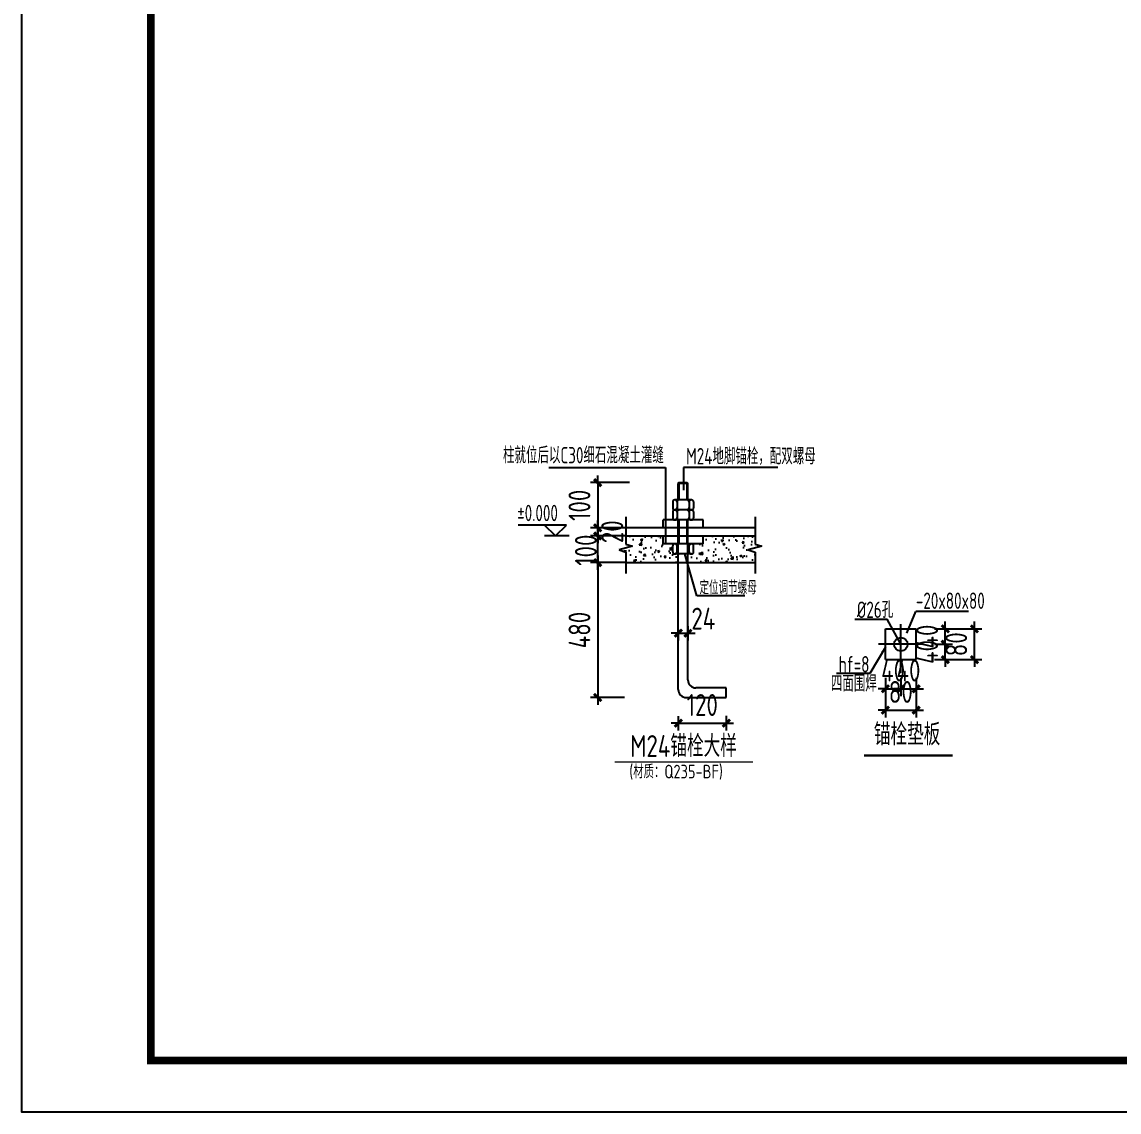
# Model space of a CAD drawing. Extents: x 180850 to 1400258, y 48356 to 327067.
# Drawn here: x 430995 to 461111, y 136382 to 166307 of the extents above; entities that cross this region are included whole.
import ezdxf

# ---------------------------------------------------------------- set-up
doc = ezdxf.new("R2010")
doc.units = 0
doc.header["$LTSCALE"] = 1000
for name, color, linetype in [('AXIS', 3, 'Continuous'), ('C', 6, 'Continuous'), ('DIM', 146, 'Continuous'), ('DIM_ELEV', 3, 'Continuous'), ('DOTE', 1, 'Continuous'), ('JDX', 6, 'Continuous'), ('PUB_DIM', 3, 'Continuous'), ('PUB_TEXT', 7, 'Continuous'), ('PUB_TITLE', 4, 'Continuous'), ('锚栓', 7, 'Continuous')]:
    doc.layers.add(name, color=color, linetype=linetype)
doc.styles.add('C', font='tssdeng.shx', dxfattribs={"height": 3, "bigfont": 'tssdchn.shx'})
doc.styles.add('TSSD_Dimension', font='Tssdeng.shx', dxfattribs={"width": 0.8, "bigfont": 'hztxt.shx'})
doc.dimstyles.new('TSSD_100_200', dxfattribs={"dimtxt": 600, "dimasz": 200, "dimexe": 200, "dimexo": 500, "dimgap": 200, "dimtad": 1, "dimdec": 0, "dimlfac": 0.5, "dimzin": 0, "dimdsep": 46, "dimtxsty": 'TSSD_Dimension', "dimblk": 'ARCHTICK', "dimblk1": 'ARCHTICK', "dimblk2": 'ARCHTICK', "dimcen": 0, "dimdle": 200, "dimclrt": 7, "dimadec": 0, "dimazin": 0, "dimtfac": 1, "dimtdec": 0, "dimtix": 1, "dimtmove": 2, "dimatfit": 3, "dimfxl": 1, "dimtolj": 1, "dimtzin": 0, "dimarcsym": 0})
doc.dimstyles.new('TSSD_40_200', dxfattribs={"dimtxt": 600, "dimasz": 200, "dimexe": 200, "dimexo": 500, "dimgap": 200, "dimtad": 1, "dimdec": 0, "dimlfac": 0.2, "dimzin": 0, "dimdsep": 46, "dimtxsty": 'TSSD_Dimension', "dimblk": 'ARCHTICK', "dimblk1": 'ARCHTICK', "dimblk2": 'ARCHTICK', "dimcen": 0, "dimdle": 200, "dimclrt": 7, "dimadec": 0, "dimazin": 0, "dimtfac": 1, "dimtdec": 0, "dimtix": 1, "dimtmove": 2, "dimatfit": 3, "dimfxl": 1, "dimtolj": 1, "dimtzin": 0, "dimarcsym": 0})
pattern_1 = [(50, (512432.7, 162869.1), (562.7662, -49.2357), [58.8454, -647.2995]), (355, (512432.7, 162869.1), (-108.865, 590.174), [47.0763, -517.8396]), (100.4514, (512479.6, 162865), (453.9016, 540.938), [50.011, -550.12]), (46.1842, (512432.7, 163026.04), (837.363, -129.867), [88.268, -970.949]), (96.6356, (512502.5, 163015.2), (733.341, 764.298), [75.016, -825.18]), (351.1842, (512432.7, 163026), (733.341, 764.299), [70.614, -776.759]), (21, (512511.16, 162986.8), (468.3365, -315.897), [58.8454, -647.2995]), (326, (512511.16, 162986.8), (190.9065, 568.9566), [47.0763, -517.8396]), (71.4514, (512550.2, 162960.5), (659.243, 253.059), [50.011, -550.12]), (37.5, (512432.7, 162869.12), (9.5407, 261.1903), [0, -511.5627, 0, -525.6856, 0, -519.8011]), (7.5, (512432.7, 162869.12), (206.4058, 309.4576), [0, -299.7193, 0, -499.7936, 0, -198.1129]), (327.5, (512257.73, 162869.12), (418.84, -17.6967), [0, -196.1514, 0, -611.9922, 0, -812.0666]), (317.5, (512179.27, 162869.12), (457.571, 78.543), [0, -254.9968, 0, -406.4256, 0, -576.685])]

# ---------------------------------------------------------------- blocks, each defined once
blk = doc.blocks.new('_ArchTick')
at = {"color": 0, "linetype": 'ByBlock', "const_width": 0.4}
blk.add_lwpolyline([(-0.5, -0.5), (0.5, 0.5)], dxfattribs=at)
blk = doc.blocks.new('*D216')
at = {"layer": 'AXIS', "color": 0, "lineweight": -2, "transparency": 16777216}
for p, q in [((447676, 153660), (446599, 153660)), ((446799, 153660), (446799, 153860)), ((446799, 153660), (446799, 152417)), ((447691, 152417), (446599, 152417)), ((446799, 152417), (446799, 152217))]:
    blk.add_line(p, q, dxfattribs=at)
at = {"layer": 'Defpoints', "color": 0, "transparency": 16777216}
for p in [(448176, 153660), (446799, 152417), (448191, 152417)]:
    blk.add_point(p, dxfattribs=at)
at = {"layer": 'AXIS', "color": 0, "lineweight": -2, "transparency": 16777216, "xscale": 200, "yscale": 200, "zscale": 200}
for p, rotation in [((446799, 153660), 270), ((446799, 152417), 90)]:
    blk.add_blockref('_ArchTick', p, dxfattribs=dict(at, rotation=rotation))
at = {"layer": 'AXIS', "color": 7, "transparency": 16777216, "insert": (446299, 153038), "char_height": 600, "attachment_point": 5, "rotation": 90, "style": 'TSSD_Dimension'}
blk.add_mtext('\\A1;100', dxfattribs=at)
blk = doc.blocks.new('*D217')
at = {"layer": 'Defpoints', "color": 0, "transparency": 16777216}
for p in [(448069, 152417), (446799, 152197), (448069, 152197)]:
    blk.add_point(p, dxfattribs=at)
at = {"layer": 'DIM', "color": 0, "lineweight": -2, "transparency": 16777216}
for p, q in [((447569, 152417), (446599, 152417)), ((446799, 152417), (446799, 152617)), ((446799, 152417), (446799, 152197)), ((447569, 152197), (446599, 152197)), ((446799, 152197), (446799, 151997))]:
    blk.add_line(p, q, dxfattribs=at)
at = {"layer": 'DIM', "color": 0, "lineweight": -2, "transparency": 16777216, "xscale": 200, "yscale": 200, "zscale": 200}
for p, rotation in [((446799, 152417), 270), ((446799, 152197), 90)]:
    blk.add_blockref('_ArchTick', p, dxfattribs=dict(at, rotation=rotation))
at = {"layer": 'DIM', "color": 7, "transparency": 16777216, "insert": (447200, 152312), "char_height": 600, "attachment_point": 5, "rotation": 90, "style": 'TSSD_Dimension'}
blk.add_mtext('\\A1;20', dxfattribs=at)
blk = doc.blocks.new('*D218')
at = {"layer": 'AXIS', "color": 0, "lineweight": -2, "transparency": 16777216}
for p, q in [((446799, 151264), (446799, 152397)), ((447569, 152197), (446599, 152197)), ((447569, 151464), (446599, 151464))]:
    blk.add_line(p, q, dxfattribs=at)
at = {"layer": 'Defpoints', "color": 0, "transparency": 16777216}
for p in [(446799, 152197), (448069, 152197), (448069, 151464)]:
    blk.add_point(p, dxfattribs=at)
at = {"layer": 'AXIS', "color": 0, "lineweight": -2, "transparency": 16777216, "xscale": 200, "yscale": 200, "zscale": 200}
for p, rotation in [((446799, 152197), 90), ((446799, 151464), 270)]:
    blk.add_blockref('_ArchTick', p, dxfattribs=dict(at, rotation=rotation))
at = {"layer": 'AXIS', "color": 7, "transparency": 16777216, "insert": (446476, 151806), "char_height": 600, "attachment_point": 5, "rotation": 90, "style": 'TSSD_Dimension'}
blk.add_mtext('\\A1;100', dxfattribs=at)
blk = doc.blocks.new('*D219')
at = {"layer": 'AXIS', "color": 0, "lineweight": -2, "transparency": 16777216}
for p, q in [((449012, 147056), (448812, 147056)), ((449012, 147246), (449012, 146856)), ((449012, 147056), (450330, 147056)), ((450330, 147262), (450330, 146856)), ((450330, 147056), (450530, 147056))]:
    blk.add_line(p, q, dxfattribs=at)
at = {"layer": 'Defpoints', "color": 0, "transparency": 16777216}
for p in [(449012, 147746), (450330, 147762), (450330, 147056)]:
    blk.add_point(p, dxfattribs=at)
at = {"layer": 'AXIS', "color": 0, "lineweight": -2, "transparency": 16777216, "xscale": 200, "yscale": 200, "zscale": 200}
blk.add_blockref('_ArchTick', (449012, 147056), dxfattribs=at)
at = {"layer": 'AXIS', "color": 0, "lineweight": -2, "transparency": 16777216, "xscale": 200, "yscale": 200, "zscale": 200, "rotation": 180}
blk.add_blockref('_ArchTick', (450330, 147056), dxfattribs=at)
at = {"layer": 'AXIS', "color": 7, "transparency": 16777216, "insert": (449671, 147556), "char_height": 600, "attachment_point": 5, "style": 'TSSD_Dimension'}
blk.add_mtext('\\A1;120', dxfattribs=at)
blk = doc.blocks.new('*D220')
at = {"layer": 'AXIS', "color": 0, "lineweight": -2, "transparency": 16777216}
for p, q in [((446799, 151664), (446799, 147562)), ((446832, 151464), (446599, 151464)), ((447534, 147762), (446599, 147762))]:
    blk.add_line(p, q, dxfattribs=at)
at = {"layer": 'Defpoints', "color": 0, "transparency": 16777216}
for p in [(447332, 151464), (446799, 147762), (448034, 147762)]:
    blk.add_point(p, dxfattribs=at)
at = {"layer": 'AXIS', "color": 0, "lineweight": -2, "transparency": 16777216, "xscale": 200, "yscale": 200, "zscale": 200}
for p, rotation in [((446799, 151464), 90), ((446799, 147762), 270)]:
    blk.add_blockref('_ArchTick', p, dxfattribs=dict(at, rotation=rotation))
at = {"layer": 'AXIS', "color": 7, "transparency": 16777216, "insert": (446299, 149613), "char_height": 600, "attachment_point": 5, "rotation": 90, "style": 'TSSD_Dimension'}
blk.add_mtext('\\A1;480', dxfattribs=at)
blk = doc.blocks.new('*D221')
at = {"layer": 'AXIS', "color": 0, "lineweight": -2, "transparency": 16777216}
for p, q in [((449276, 149716), (449276, 149327)), ((449012, 149527), (448812, 149527)), ((449012, 149627), (449012, 149327)), ((449012, 149527), (449276, 149527)), ((449276, 149527), (449476, 149527))]:
    blk.add_line(p, q, dxfattribs=at)
at = {"layer": 'Defpoints', "color": 0, "transparency": 16777216}
for p in [(449012, 150127), (449276, 150216), (449276, 149527)]:
    blk.add_point(p, dxfattribs=at)
at = {"layer": 'AXIS', "color": 0, "lineweight": -2, "transparency": 16777216, "xscale": 200, "yscale": 200, "zscale": 200}
blk.add_blockref('_ArchTick', (449012, 149527), dxfattribs=at)
at = {"layer": 'AXIS', "color": 0, "lineweight": -2, "transparency": 16777216, "xscale": 200, "yscale": 200, "zscale": 200, "rotation": 180}
blk.add_blockref('_ArchTick', (449276, 149527), dxfattribs=at)
at = {"layer": 'AXIS', "color": 7, "transparency": 16777216, "insert": (449699, 149928), "char_height": 600, "attachment_point": 5, "style": 'TSSD_Dimension'}
blk.add_mtext('\\A1;24', dxfattribs=at)
blk = doc.blocks.new('*D222')
at = {"layer": 'AXIS', "color": 0, "lineweight": -2, "transparency": 16777216}
for p, q in [((456342, 149645), (456342, 149845)), ((456042, 149645), (456542, 149645)), ((456342, 149223), (456342, 149645)), ((456042, 149223), (456542, 149223)), ((456342, 149223), (456342, 149023))]:
    blk.add_line(p, q, dxfattribs=at)
at = {"layer": 'Defpoints', "color": 0, "transparency": 16777216}
for p in [(455542, 149645), (456342, 149645), (455542, 149223)]:
    blk.add_point(p, dxfattribs=at)
at = {"layer": 'AXIS', "color": 0, "lineweight": -2, "transparency": 16777216, "xscale": 200, "yscale": 200, "zscale": 200}
for p, rotation in [((456342, 149645), 270), ((456342, 149223), 90)]:
    blk.add_blockref('_ArchTick', p, dxfattribs=dict(at, rotation=rotation))
at = {"layer": 'AXIS', "color": 7, "transparency": 16777216, "insert": (455842, 149434), "char_height": 600, "attachment_point": 5, "rotation": 90, "style": 'TSSD_Dimension'}
blk.add_mtext('\\A1;40', dxfattribs=at)
blk = doc.blocks.new('*D223')
at = {"layer": 'AXIS', "color": 0, "lineweight": -2, "transparency": 16777216}
for p, q in [((456342, 149223), (456342, 149423)), ((456042, 149223), (456542, 149223)), ((456342, 148801), (456342, 149223)), ((456042, 148801), (456542, 148801)), ((456342, 148801), (456342, 148601))]:
    blk.add_line(p, q, dxfattribs=at)
at = {"layer": 'Defpoints', "color": 0, "transparency": 16777216}
for p in [(455542, 149223), (456342, 149223), (455542, 148801)]:
    blk.add_point(p, dxfattribs=at)
at = {"layer": 'AXIS', "color": 0, "lineweight": -2, "transparency": 16777216, "xscale": 200, "yscale": 200, "zscale": 200}
for p, rotation in [((456342, 149223), 270), ((456342, 148801), 90)]:
    blk.add_blockref('_ArchTick', p, dxfattribs=dict(at, rotation=rotation))
at = {"layer": 'AXIS', "color": 7, "transparency": 16777216, "insert": (455842, 149012), "char_height": 600, "attachment_point": 5, "rotation": 90, "style": 'TSSD_Dimension'}
blk.add_mtext('\\A1;40', dxfattribs=at)
blk = doc.blocks.new('*D224')
at = {"layer": 'AXIS', "color": 0, "lineweight": -2, "transparency": 16777216}
for p, q in [((457142, 149645), (457142, 149845)), ((456450, 149645), (457342, 149645)), ((457142, 148801), (457142, 149645)), ((456450, 148801), (457342, 148801)), ((457142, 148801), (457142, 148601))]:
    blk.add_line(p, q, dxfattribs=at)
at = {"layer": 'Defpoints', "color": 0, "transparency": 16777216}
for p in [(455950, 149645), (457142, 149645), (455950, 148801)]:
    blk.add_point(p, dxfattribs=at)
at = {"layer": 'AXIS', "color": 0, "lineweight": -2, "transparency": 16777216, "xscale": 200, "yscale": 200, "zscale": 200}
for p, rotation in [((457142, 149645), 270), ((457142, 148801), 90)]:
    blk.add_blockref('_ArchTick', p, dxfattribs=dict(at, rotation=rotation))
at = {"layer": 'AXIS', "color": 7, "transparency": 16777216, "insert": (456642, 149223), "char_height": 600, "attachment_point": 5, "rotation": 90, "style": 'TSSD_Dimension'}
blk.add_mtext('\\A1;80', dxfattribs=at)
blk = doc.blocks.new('*D225')
at = {"layer": 'AXIS', "color": 0, "lineweight": -2, "transparency": 16777216}
for p, q in [((454698, 148301), (454698, 147215)), ((455542, 148301), (455542, 147215)), ((454698, 147415), (454498, 147415)), ((454698, 147415), (455542, 147415)), ((455542, 147415), (455742, 147415))]:
    blk.add_line(p, q, dxfattribs=at)
at = {"layer": 'Defpoints', "color": 0, "transparency": 16777216}
for p in [(454698, 148801), (455542, 148801), (455542, 147415)]:
    blk.add_point(p, dxfattribs=at)
at = {"layer": 'AXIS', "color": 0, "lineweight": -2, "transparency": 16777216, "xscale": 200, "yscale": 200, "zscale": 200}
blk.add_blockref('_ArchTick', (454698, 147415), dxfattribs=at)
at = {"layer": 'AXIS', "color": 0, "lineweight": -2, "transparency": 16777216, "xscale": 200, "yscale": 200, "zscale": 200, "rotation": 180}
blk.add_blockref('_ArchTick', (455542, 147415), dxfattribs=at)
at = {"layer": 'AXIS', "color": 7, "transparency": 16777216, "insert": (455120, 147915), "char_height": 600, "attachment_point": 5, "style": 'TSSD_Dimension'}
blk.add_mtext('\\A1;80', dxfattribs=at)
blk = doc.blocks.new('*D226')
at = {"layer": 'AXIS', "color": 0, "lineweight": -2, "transparency": 16777216}
for p, q in [((454698, 148301), (454698, 147801)), ((455120, 148301), (455120, 147801)), ((454698, 148001), (454498, 148001)), ((454698, 148001), (455120, 148001)), ((455120, 148001), (455320, 148001))]:
    blk.add_line(p, q, dxfattribs=at)
at = {"layer": 'Defpoints', "color": 0, "transparency": 16777216}
for p in [(454698, 148801), (455120, 148801), (455120, 148001)]:
    blk.add_point(p, dxfattribs=at)
at = {"layer": 'AXIS', "color": 0, "lineweight": -2, "transparency": 16777216, "xscale": 200, "yscale": 200, "zscale": 200}
blk.add_blockref('_ArchTick', (454698, 148001), dxfattribs=at)
at = {"layer": 'AXIS', "color": 0, "lineweight": -2, "transparency": 16777216, "xscale": 200, "yscale": 200, "zscale": 200, "rotation": 180}
blk.add_blockref('_ArchTick', (455120, 148001), dxfattribs=at)
at = {"layer": 'AXIS', "color": 7, "transparency": 16777216, "insert": (454909, 148501), "char_height": 600, "attachment_point": 5, "style": 'TSSD_Dimension'}
blk.add_mtext('\\A1;40', dxfattribs=at)
blk = doc.blocks.new('*D227')
at = {"layer": 'AXIS', "color": 0, "lineweight": -2, "transparency": 16777216}
for p, q in [((455120, 148301), (455120, 147801)), ((455542, 148301), (455542, 147801)), ((455120, 148001), (454920, 148001)), ((455120, 148001), (455542, 148001)), ((455542, 148001), (455742, 148001))]:
    blk.add_line(p, q, dxfattribs=at)
at = {"layer": 'Defpoints', "color": 0, "transparency": 16777216}
for p in [(455120, 148801), (455542, 148801), (455542, 148001)]:
    blk.add_point(p, dxfattribs=at)
at = {"layer": 'AXIS', "color": 0, "lineweight": -2, "transparency": 16777216, "xscale": 200, "yscale": 200, "zscale": 200}
blk.add_blockref('_ArchTick', (455120, 148001), dxfattribs=at)
at = {"layer": 'AXIS', "color": 0, "lineweight": -2, "transparency": 16777216, "xscale": 200, "yscale": 200, "zscale": 200, "rotation": 180}
blk.add_blockref('_ArchTick', (455542, 148001), dxfattribs=at)
at = {"layer": 'AXIS', "color": 7, "transparency": 16777216, "insert": (455331, 148501), "char_height": 600, "attachment_point": 5, "style": 'TSSD_Dimension'}
blk.add_mtext('\\A1;40', dxfattribs=at)

msp = doc.modelspace()

# ---------------------------------------------------------------- hatches: boundary and pattern name
h = msp.add_hatch()
h.set_pattern_fill('AN33C', color=3, scale=784.605405, style=0)
h.set_pattern_definition(pattern_1)
h.paths.add_polyline_path([(448594.74, 151977.47), (448594.74, 152197.16), (447572.94, 152197.16), (447572.94, 151972.99), (447756.68, 151914.52), (447389.2, 151814.3), (447572.94, 151755.84), (447572.94, 151464.34), (449012.15, 151464.34), (449012.15, 151702.86), (448913.53, 151702.86, -0.41421356), (448858.6, 151757.78), (448858.6, 151922.55, -0.41421356), (448913.53, 151977.47)])
h = msp.add_hatch()
h.set_pattern_fill('AN33C', color=3, scale=784.605405, style=0)
h.set_pattern_definition(pattern_1)
h.paths.add_polyline_path([(449693.18, 152197.16), (449693.18, 151977.47), (449374.39, 151977.47, -0.41421356), (449429.32, 151922.55), (449429.32, 151757.78, -0.41421356), (449374.39, 151702.86), (449363.96, 151702.86), (449275.77, 151702.86), (449275.77, 151464.34), (451118.11, 151464.34), (451118.11, 151755.84), (450934.37, 151814.3), (451301.85, 151914.52), (451118.11, 151972.99), (451118.11, 152197.16)])

# ---------------------------------------------------------------- linework, layer by layer
at = {"color": 2}
for p, q in [((449028.93, 153660.11), (449012.15, 153636.53)), ((449275.77, 153636.53), (449012.15, 153636.53)), ((449028.93, 153660.11), (449258.99, 153660.11)), ((449258.99, 153660.11), (449275.77, 153636.53))]:
    msp.add_line(p, q, dxfattribs=at)
at = {"color": 2, "ltscale": 0.02}
for p, q in [((449012.15, 153185.76), (449012.15, 153636.53)), ((449275.77, 153185.76), (449275.77, 153636.53))]:
    msp.add_line(p, q, dxfattribs=at)
at = {"color": 4, "ltscale": 0.02}
for p, q in [((449035.42, 153185.76), (449035.42, 153636.53)), ((449252.51, 153185.76), (449252.51, 153636.53)), ((449037.12, 151977.47), (449037.12, 152636.54)), ((449254.21, 151977.47), (449254.21, 152636.54))]:
    msp.add_line(p, q, dxfattribs=at)
at = {"color": 3}
for p, q in [((448858.6, 153130.84), (448858.6, 152966.07)), ((449374.39, 153185.76), (448913.53, 153185.76)), ((448978.88, 153130.84), (448978.88, 152966.07)), ((449309.04, 153130.84), (449309.04, 152966.07)), ((449429.32, 153130.84), (449429.32, 152966.07)), ((448858.6, 152856.23), (448858.6, 152691.46)), ((449374.39, 152911.15), (448913.53, 152911.15)), ((448978.88, 152856.23), (448978.88, 152691.46)), ((449309.04, 152856.23), (449309.04, 152691.46)), ((449429.32, 152856.23), (449429.32, 152691.46)), ((448858.6, 151757.78), (448858.6, 151922.55)), ((448978.88, 151757.78), (448978.88, 151922.55)), ((449309.04, 151757.78), (449309.04, 151922.55)), ((449429.32, 151757.78), (449429.32, 151922.55)), ((449374.39, 151702.86), (448913.53, 151702.86))]:
    msp.add_line(p, q, dxfattribs=at)
for p, q in [((451118.11, 152416.85), (447572.94, 152416.85)), ((448594.74, 152416.85), (448594.74, 152636.54)), ((449693.18, 152636.54), (448594.74, 152636.54)), ((449693.18, 152416.85), (449693.18, 152636.54)), ((447572.94, 152197.16), (451118.11, 152197.16)), ((448594.74, 151977.47), (448594.74, 152197.16)), ((449693.18, 151977.47), (449693.18, 152197.16)), ((449693.18, 151977.47), (448594.74, 151977.47)), ((447572.94, 151464.34), (451118.11, 151464.34))]:
    msp.add_line(p, q)
at = {"color": 8, "ltscale": 0.02}
for p, q in [((449012.15, 147981.42), (449012.15, 152636.54)), ((449275.77, 148245.05), (449275.77, 152636.54)), ((450330.28, 148025.36), (449495.46, 148025.36)), ((450330.28, 147761.73), (450330.28, 148025.36)), ((449231.84, 147761.73), (450330.28, 147761.73))]:
    msp.add_line(p, q, dxfattribs=at)
at = {"color": 3}
for centre, start, end in [((448913.53, 153130.84), 90, 180), ((448923.96, 153130.84), 0, 90), ((449033.8, 153130.84), 90, 180), ((449254.12, 153130.84), 0, 90), ((449363.96, 153130.84), 90, 180), ((449374.39, 153130.84), 0, 90), ((448913.53, 152966.07), 180, 270), ((448913.53, 152856.23), 90, 180), ((448913.53, 152691.46), 180, 270), ((448923.96, 152966.07), 270, 0), ((448923.96, 152856.23), 0, 90), ((448923.96, 152691.46), 270, 0), ((449033.8, 152966.07), 180, 270), ((449033.8, 152856.23), 90, 180), ((449033.8, 152691.46), 180, 270), ((449254.12, 152966.07), 270, 0), ((449254.12, 152856.23), 0, 90), ((449254.12, 152691.46), 270, 0), ((449363.96, 152966.07), 180, 270), ((449363.96, 152856.23), 90, 180), ((449363.96, 152691.46), 180, 270), ((449374.39, 152966.07), 270, 0), ((449374.39, 152856.23), 0, 90), ((449374.39, 152691.46), 270, 0), ((448913.53, 151922.55), 90, 180), ((448923.96, 151922.55), 0, 90), ((449033.8, 151922.55), 90, 180), ((449254.12, 151922.55), 0, 90), ((449363.96, 151922.55), 90, 180), ((449374.39, 151922.55), 0, 90), ((448913.53, 151757.78), 180, 270), ((448923.96, 151757.78), 270, 0), ((449033.8, 151757.78), 180, 270), ((449254.12, 151757.78), 270, 0), ((449363.96, 151757.78), 180, 270), ((449374.39, 151757.78), 270, 0)]:
    msp.add_arc(centre, 54.92, start, end, dxfattribs=at)
at = {"color": 8, "ltscale": 0.02}
for centre in [(449495.46, 148245.05), (449231.84, 147981.42)]:
    msp.add_arc(centre, 219.69, 180, 270, dxfattribs=at)
at = {"layer": 'AXIS'}
for p, q in [((455283.71, 149532.7), (455536.9, 150126)), ((456974.53, 150126), (455536.9, 150126)), ((453862.48, 149909.35), (454741.29, 149909.35)), ((455120.18, 149223.16), (454741.29, 149909.35)), ((454698.31, 149148.06), (454269.88, 148417.69)), ((454269.88, 148417.69), (453356.12, 148417.69))]:
    msp.add_line(p, q, dxfattribs=at)
msp.add_lwpolyline([(454698.31, 149148.06, 0, 50.62, 0), (454606.84, 149006.25, 50.62, 50.62, 0)], format="xyseb", dxfattribs=at)
at = {"layer": 'C', "color": 1, "linetype": 'ByBlock'}
for points, const_width in [([(454110.95, 146171.12), (456539.85, 146171.12)], 64.12), ([(447263.45, 145994.71), (451064.37, 145994.71)], 39.3)]:
    msp.add_lwpolyline(points, dxfattribs=dict(at, const_width=const_width))
at = {"layer": 'DIM_ELEV'}
for p, q in [((445942.7, 152497.16), (444620.97, 152497.16)), ((445642.7, 152197.16), (445342.7, 152497.16)), ((445642.7, 152197.16), (445942.7, 152497.16)), ((446020.94, 152197.16), (445342.7, 152197.16))]:
    msp.add_line(p, q, dxfattribs=at)
at = {"layer": 'DOTE'}
for p, q in [((455120.18, 148429.78), (455120.18, 149771.82)), ((455734.43, 149223.16), (454509.31, 149223.16))]:
    msp.add_line(p, q, dxfattribs=at)
at = {"layer": 'JDX', "color": 2}
for p, q in [((447572.94, 152725.26), (447572.94, 151972.99)), ((451118.11, 152725.26), (451118.11, 151972.99)), ((447756.68, 151914.52), (447389.2, 151814.3)), ((447389.2, 151814.3), (447572.94, 151755.84)), ((447572.94, 151972.99), (447756.68, 151914.52)), ((451301.85, 151914.52), (450934.37, 151814.3)), ((450934.37, 151814.3), (451118.11, 151755.84)), ((451118.11, 151972.99), (451301.85, 151914.52)), ((447572.94, 151755.84), (447572.94, 151168.6)), ((451118.11, 151755.84), (451118.11, 151168.6))]:
    msp.add_line(p, q, dxfattribs=at)
at = {"layer": 'PUB_DIM'}
for p, q in [((445455.61, 154076.64), (448659.22, 154076.64)), ((448659.22, 154076.64), (448659.22, 151982.07)), ((449151.41, 154076.64), (449151.41, 153451.69)), ((451740.88, 154076.64), (449151.41, 154076.64)), ((449524.91, 150552.35), (449192.31, 151702.86)), ((450841.18, 150552.35), (449524.91, 150552.35))]:
    msp.add_line(p, q, dxfattribs=at)
at = {"layer": 'PUB_TITLE'}
msp.add_lwpolyline([(430995.03, 220381.89), (549924.21, 220381.89), (549924.21, 136381.97), (430995.03, 136381.97)], close=True, dxfattribs=at)
at = {"layer": 'PUB_TITLE', "const_width": 212.12}
msp.add_lwpolyline([(434530.38, 137796.11), (434530.38, 218967.75), (548510.07, 218967.75), (548510.07, 137796.11)], close=True, dxfattribs=at)
at = {"layer": '锚栓'}
for p, q in [((454698.31, 149645.03), (455542.06, 149645.03)), ((454698.31, 148801.28), (454698.31, 149645.03)), ((455542.06, 148801.28), (455542.06, 149645.03)), ((454698.31, 148801.28), (455542.06, 148801.28))]:
    msp.add_line(p, q, dxfattribs=at)
msp.add_circle((455120.18, 149223.16), 185.63, dxfattribs=at)

# ---------------------------------------------------------------- texts
at = {"layer": 'PUB_TEXT'}
for s, height, style, width, p in [('柱就位后以C30细石混凝土灌缝', 450, 'TSSD_Dimension', 0.7, (444200.93, 154189.01)), ('M24地脚锚栓，配双螺母', 450, 'TSSD_Dimension', 0.7, (449225.44, 154161.43)), ('%%p0.000', 450, 'TSSD_Dimension', 0.7, (444590.97, 152602.16)), ('定位调节螺母', 375, 'TSSD_Dimension', 0.7, (449592.64, 150592.6)), ('-20x80x80', 450, 'TSSD_Dimension', 0.7, (455534.77, 150194.04)), ('%%c26孔', 450, 'TSSD_Dimension', 0.7, (453913.42, 149946)), ('hf=8', 450, 'TSSD_Dimension', 0.7, (453413.56, 148449.85)), ('四面围焊', 450, 'TSSD_Dimension', 0.7, (453200.28, 147921.62)), ('锚栓垫板', 600, 'C', 0.8, (454381.28, 146450.05)), ('M24锚栓大样', 600, 'C', 0.8, (447691.09, 146130.19)), ('(材质：Q235-BF)', 375, 'C', 0.8, (447667.68, 145541.52))]:
    msp.add_text(s, height=height, dxfattribs=dict(at, style=style, width=width)).set_placement(p)

# ---------------------------------------------------------------- dimensions: what is measured, and where the dimension line sits
at = {"layer": 'AXIS'}
for base, p1, p2, text, picture, middle in [((446799.17, 152416.85), (448175.72, 153660.11), (448191.08, 152416.85), '100', '*D216', (446299.17, 153038.48)), ((446799.17, 147761.73), (447331.67, 151464.34), (448033.94, 147761.73), '480', '*D220', (446299.17, 149613.04))]:
    dim = msp.add_linear_dim(base=base, p1=p1, p2=p2, angle=90, text=text, dimstyle='TSSD_40_200', dxfattribs=at)
    dim.commit()
    dim.dimension.update_dxf_attribs({"geometry": picture, "text_midpoint": middle})
dim = msp.add_linear_dim(base=(446799.17, 152197.16), p1=(448069.35, 151464.34), p2=(448069.35, 152197.16), angle=90, text='100', dimstyle='TSSD_40_200', dxfattribs=at)
dim.commit()
dim.dimension.update_dxf_attribs({"geometry": '*D218', "text_midpoint": (446475.72, 151806.34), "dimtype": 160})
dim = msp.add_linear_dim(base=(449275.77, 149526.51), p1=(449012.15, 150126.7), p2=(449275.77, 150215.67), text='24', dimstyle='TSSD_40_200', dxfattribs=at)
dim.commit()
dim.dimension.update_dxf_attribs({"geometry": '*D221', "text_midpoint": (449699.18, 149928.03), "dimtype": 160})
for p1, p2, distance, text, picture, middle in [((455542.06, 149223.16), (455542.06, 149645.03), -800.03, '40', '*D222', (455842.08, 149434.1)), ((455949.56, 148801.28), (455949.56, 149645.03), -1192.59, '80', '*D224', (456642.15, 149223.16)), ((455542.06, 148801.28), (455542.06, 149223.16), -800.03, '40', '*D223', (455842.08, 149012.22)), ((454698.31, 148801.28), (455120.18, 148801.28), -800.03, '40', '*D226', (454909.24, 148501.26)), ((454698.31, 148801.28), (455542.06, 148801.28), -1386.24, '80', '*D225', (455120.18, 147915.05)), ((455120.18, 148801.28), (455542.06, 148801.28), -800.03, '40', '*D227', (455331.12, 148501.26))]:
    dim = msp.add_aligned_dim(p1=p1, p2=p2, distance=distance, text=text, dimstyle='TSSD_40_200', dxfattribs=at)
    dim.commit()
    dim.dimension.update_dxf_attribs({"geometry": picture, "text_midpoint": middle})
dim = msp.add_linear_dim(base=(450330.28, 147056.37), p1=(449012.15, 147746.04), p2=(450330.28, 147761.73), text='120', dimstyle='TSSD_40_200', dxfattribs=at)
dim.commit()
dim.dimension.update_dxf_attribs({"geometry": '*D219', "text_midpoint": (449671.22, 147556.37)})
at = {"layer": 'DIM'}
dim = msp.add_linear_dim(base=(446799.17, 152197.16), p1=(448069.35, 152416.85), p2=(448069.35, 152197.16), angle=90, text='20', dimstyle='TSSD_100_200', dxfattribs=at)
dim.commit()
dim.dimension.update_dxf_attribs({"geometry": '*D217', "text_midpoint": (447200.48, 152312.45), "dimtype": 160})

doc.saveas('drawing.dxf')
